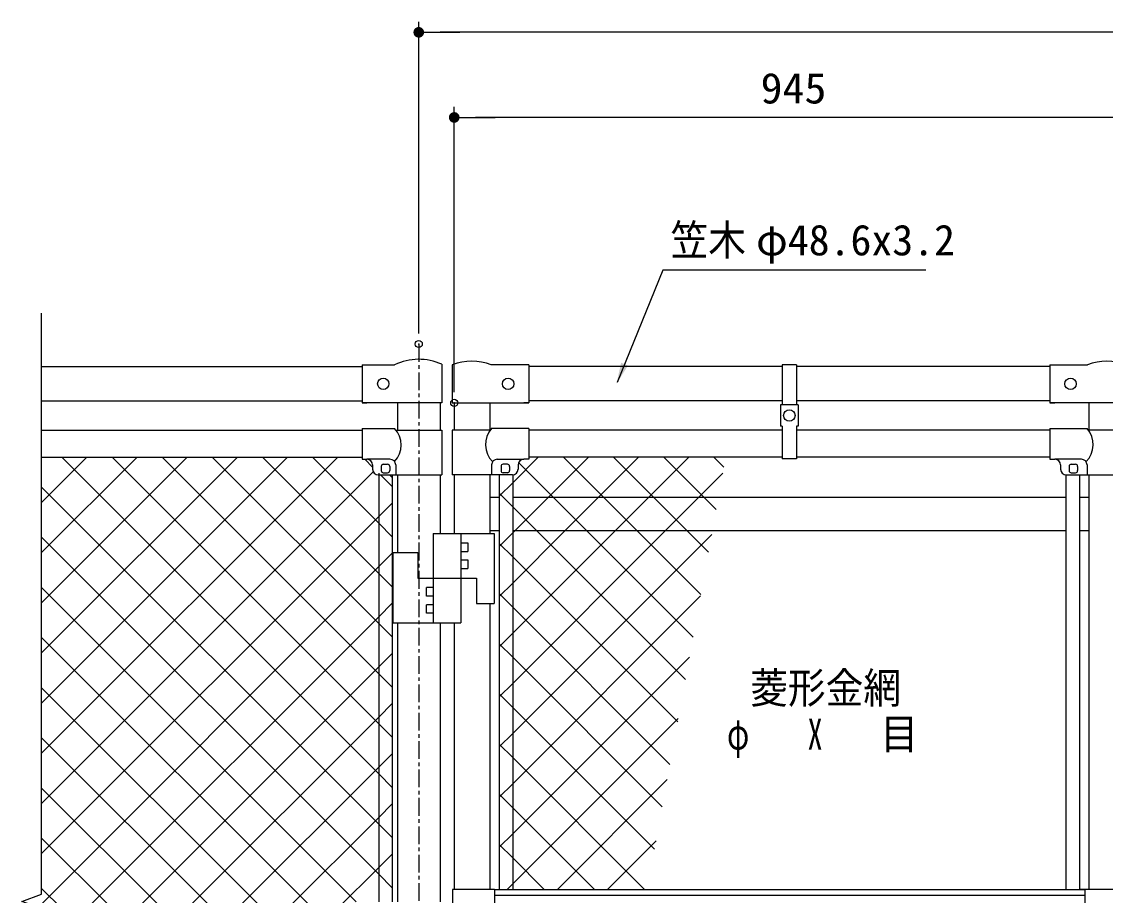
# Model space of a CAD drawing. Units: millimetres, scale not verified. Extents: x -4455 to 4455, y -3150 to 3150.
# Drawn here: x -110 to 1418, y 290 to 1522 of the extents above; entities that cross this region are included whole.
import ezdxf
from ezdxf.enums import TextEntityAlignment as Align

# ---------------------------------------------------------------- set-up
doc = ezdxf.new("R2010")
doc.units = ezdxf.units.MM
doc.header["$LTSCALE"] = 20
doc.header["$PDMODE"] = 32
doc.header["$PDSIZE"] = 10
doc.linetypes.add('USER1', pattern=[2, 1.25, -0.25, 0.25, -0.25])
doc.linetypes.add('USER3', pattern=[1.125, 0.75, -0.125, 0.125, -0.125])
for name, color, linetype, lineweight in [('0-0_6文字', 3, 'Continuous', 25), ('0-1_8部品', 7, 'Continuous', 25), ('0-3_1部材', 7, 'Continuous', 25), ('0-4_中心線', 1, 'USER3', 25), ('0-5_5寸法', 1, 'Continuous', 25), ('0-6_SUNPOU', 1, 'Continuous', 25), ('0-8_2網', 4, 'Continuous', 25)]:
    doc.layers.add(name, color=color, linetype=linetype, lineweight=lineweight)
doc.layers.add('0-7_DEFPOINTS', color=7, linetype='Continuous')
doc.styles.add('ＭＳ ゴシック', font='')
doc.styles.get('ＭＳ ゴシック').set_extended_font_data('MS Gothic')

# ---------------------------------------------------------------- blocks, each defined once
blk = doc.blocks.new('M1')
at = {"layer": '0-6_SUNPOU'}
blk.add_line((-5, 0), (-38.58, 0), dxfattribs=at)
for points in [[(0, 0), (-5, 0), (-4.96, 0.63)], [(0, 0), (-4.96, -0.63), (-5, 0)], [(0, 0), (-4.96, 0.63), (-4.84, 1.24)], [(0, 0), (-4.84, -1.24), (-4.96, -0.63)], [(0, 0), (-4.84, 1.24), (-4.65, 1.84)], [(0, 0), (-4.65, -1.84), (-4.84, -1.24)], [(0, 0), (-4.65, 1.84), (-4.38, 2.41)], [(0, 0), (-4.38, -2.41), (-4.65, -1.84)], [(0, 0), (-4.38, 2.41), (-4.05, 2.94)], [(0, 0), (-4.05, -2.94), (-4.38, -2.41)], [(0, 0), (-4.05, 2.94), (-3.64, 3.42)], [(0, 0), (-3.64, -3.42), (-4.05, -2.94)], [(0, 0), (-3.64, 3.42), (-3.19, 3.85)], [(0, 0), (-3.19, -3.85), (-3.64, -3.42)], [(0, 0), (-3.19, 3.85), (-2.68, 4.22)], [(0, 0), (-2.68, -4.22), (-3.19, -3.85)], [(0, 0), (-2.68, 4.22), (-2.13, 4.52)], [(0, 0), (-2.13, -4.52), (-2.68, -4.22)], [(0, 0), (-2.13, 4.52), (-1.55, 4.76)], [(0, 0), (-1.55, -4.76), (-2.13, -4.52)], [(0, 0), (-1.55, 4.76), (-0.94, 4.91)], [(0, 0), (-0.94, -4.91), (-1.55, -4.76)], [(0, 0), (-0.94, 4.91), (-0.31, 4.99)], [(0, 0), (-0.31, -4.99), (-0.94, -4.91)], [(0, 0), (-0.31, 4.99), (0.31, 4.99)], [(0, 0), (0.31, -4.99), (-0.31, -4.99)], [(0, 0), (0.31, 4.99), (0.94, 4.91)], [(0, 0), (0.94, 4.91), (1.55, 4.76)], [(0, 0), (1.55, 4.76), (2.13, 4.52)], [(0, 0), (2.13, 4.52), (2.68, 4.22)], [(0, 0), (2.68, 4.22), (3.19, 3.85)], [(0, 0), (3.19, 3.85), (3.64, 3.42)], [(0, 0), (3.64, 3.42), (4.05, 2.94)], [(0, 0), (4.05, 2.94), (4.38, 2.41)], [(0, 0), (4.38, 2.41), (4.65, 1.84)], [(0, 0), (4.65, 1.84), (4.84, 1.24)], [(0, 0), (4.84, 1.24), (4.96, 0.63)], [(0, 0), (4.96, 0.63), (5, 0)], [(0, 0), (0.94, -4.91), (0.31, -4.99)], [(0, 0), (1.55, -4.76), (0.94, -4.91)], [(0, 0), (2.13, -4.52), (1.55, -4.76)], [(0, 0), (2.68, -4.22), (2.13, -4.52)], [(0, 0), (3.19, -3.85), (2.68, -4.22)], [(0, 0), (3.64, -3.42), (3.19, -3.85)], [(0, 0), (4.05, -2.94), (3.64, -3.42)], [(0, 0), (4.38, -2.41), (4.05, -2.94)], [(0, 0), (4.65, -1.84), (4.38, -2.41)], [(0, 0), (4.84, -1.24), (4.65, -1.84)], [(0, 0), (4.96, -0.63), (4.84, -1.24)], [(0, 0), (5, 0), (4.96, -0.63)]]:
    blk.add_solid(points, dxfattribs=at)

msp = doc.modelspace()

# ---------------------------------------------------------------- linework, layer by layer
at = {"layer": '0-0_6文字', "color": 4}
msp.add_lwpolyline([(1165.26, 1171.35), (794.63, 1171.35), (729.78, 1013.11)], dxfattribs=at)
msp.add_solid([(729.02, 1011.26), (735.58, 1040.99), (745.22, 1037.04)], dxfattribs=at)
at = {"layer": '0-1_8部品'}
for p, q in [((370.26, 948.33), (416.29, 948.33)), ((370.26, 948.33), (370.26, 904.98)), ((605.26, 948.33), (552.52, 948.33)), ((605.26, 948.33), (605.26, 904.98)), ((1340.26, 948.33), (1393, 948.33)), ((1340.26, 948.33), (1340.26, 904.98)), ((418.31, 945.98), (482.81, 945.98)), ((482.81, 945.98), (482.81, 882.98)), ((551.04, 945.98), (497.56, 945.98)), ((497.56, 945.98), (497.56, 882.98)), ((1447.96, 945.98), (1394.48, 945.98)), ((370.26, 904.98), (377.26, 904.98)), ((409.71, 904.98), (377.26, 904.98)), ((560.96, 904.98), (598.26, 904.98)), ((605.26, 904.98), (598.26, 904.98)), ((1340.26, 904.98), (1347.26, 904.98)), ((1384.56, 904.98), (1347.26, 904.98)), ((385.26, 896.98), (385.26, 890.98)), ((397.26, 894.98), (397.26, 888.98)), ((400.26, 897.98), (406.26, 897.98)), ((409.26, 894.98), (409.26, 888.98)), ((417.71, 896.98), (417.71, 882.98)), ((552.96, 896.98), (552.96, 882.98)), ((566.26, 894.98), (566.26, 888.98)), ((575.26, 897.98), (569.26, 897.98)), ((578.26, 894.98), (578.26, 888.98)), ((590.26, 896.98), (590.26, 890.98)), ((1355.26, 896.98), (1355.26, 890.98)), ((1367.26, 894.98), (1367.26, 888.98)), ((1370.26, 897.98), (1376.26, 897.98)), ((1379.26, 894.98), (1379.26, 888.98)), ((1392.56, 896.98), (1392.56, 882.98)), ((393.26, 882.98), (482.81, 882.98)), ((400.26, 885.98), (406.26, 885.98)), ((412.76, 879.31), (409.1, 882.98)), ((582.26, 882.98), (497.56, 882.98)), ((575.26, 885.98), (569.26, 885.98)), ((1363.26, 882.98), (1447.96, 882.98)), ((1370.26, 885.98), (1376.26, 885.98)), ((470.76, 800.48), (556.76, 800.48)), ((470.76, 800.48), (470.76, 674.48)), ((509.76, 800.48), (509.76, 674.48)), ((556.76, 800.48), (556.76, 701.48)), ((509.76, 786.98), (519.26, 786.98)), ((519.26, 786.98), (519.26, 774.98)), ((413.76, 773.48), (413.76, 674.48)), ((413.76, 773.48), (448.76, 773.48)), ((448.76, 773.48), (448.76, 737.48)), ((509.76, 774.98), (519.26, 774.98)), ((509.76, 762.98), (519.26, 762.98)), ((509.76, 750.98), (519.26, 750.98)), ((519.26, 762.98), (519.26, 750.98)), ((448.76, 737.48), (531.76, 737.48)), ((531.76, 737.48), (531.76, 701.48)), ((470.76, 723.98), (461.26, 723.98)), ((461.26, 711.98), (461.26, 723.98)), ((470.76, 711.98), (461.26, 711.98)), ((470.76, 699.98), (461.26, 699.98)), ((461.26, 687.98), (461.26, 699.98)), ((470.76, 687.98), (461.26, 687.98)), ((531.76, 701.48), (556.76, 701.48)), ((413.76, 674.48), (509.76, 674.48)), ((1447.51, 298.48), (1383.21, 298.48)), ((1389.41, 298.48), (1389.41, 277.48))]:
    msp.add_line(p, q, dxfattribs=at)
for centre, radius, start, end in [((391.67, 925.08), 33.86, 316.34265, 43.35894), ((578.22, 925.78), 33.86, 138.24888, 225.44442), ((1367.3, 925.78), 33.86, 314.55558, 41.75112), ((377.26, 896.98), 8, 0, 90), ((409.71, 896.98), 8, 0, 90), ((560.96, 896.98), 8, 90, 180), ((598.26, 896.98), 8, 90, 180), ((1347.26, 896.98), 8, 0, 90), ((1384.56, 896.98), 8, 0, 90), ((393.26, 890.98), 8, 180, 270), ((400.26, 894.98), 3, 90, 180), ((400.26, 888.98), 3, 180, 270), ((406.26, 894.98), 3, 0, 90), ((406.26, 888.98), 3, 270, 0), ((569.26, 894.98), 3, 90, 180), ((569.26, 888.98), 3, 180, 270), ((575.26, 894.98), 3, 0, 90), ((575.26, 888.98), 3, 270, 0), ((582.26, 890.98), 8, 270, 0), ((1363.26, 890.98), 8, 180, 270), ((1370.26, 894.98), 3, 90, 180), ((1370.26, 888.98), 3, 180, 270), ((1376.26, 894.98), 3, 0, 90), ((1376.26, 888.98), 3, 270, 0)]:
    msp.add_arc(centre, radius, start, end, dxfattribs=at)
at = {"layer": '0-3_1部材', "color": 4}
for p, q in [((-81.42, 326.15), (-81.42, 1110.85)), ((-81.42, 291.93), (-81.42, 326.15))]:
    msp.add_line(p, q, dxfattribs=at)
at = {"layer": '0-3_1部材'}
for p, q in [((482.81, 1038.98), (482.81, 984.48)), ((-81.42, 1035.98), (370.26, 1035.98)), ((370.26, 1038.33), (370.26, 984.48)), ((370.26, 1038.33), (416.29, 1038.33)), ((497.56, 1038.17), (497.56, 984.48)), ((605.26, 1038.33), (552.52, 1038.33)), ((605.26, 1038.33), (605.26, 984.48)), ((962.76, 1035.98), (605.26, 1035.98)), ((962.76, 1038.33), (962.76, 981.67)), ((982.76, 1038.33), (962.76, 1038.33)), ((982.76, 1038.33), (982.76, 981.67)), ((1340.26, 1035.98), (982.76, 1035.98)), ((1340.26, 1038.33), (1393, 1038.33)), ((1340.26, 1038.33), (1340.26, 984.48)), ((-81.42, 987.38), (370.26, 987.38)), ((420.26, 984.48), (420.26, 945.98)), ((480.26, 984.48), (480.26, 945.98)), ((497.56, 984.48), (605.26, 984.48)), ((497.56, 984.48), (598.26, 984.48)), ((500.26, 984.48), (500.26, 945.98)), ((550.26, 984.48), (550.26, 945.98)), ((605.26, 984.48), (598.26, 984.48)), ((962.76, 987.38), (605.26, 987.38)), ((960.51, 981.67), (960.51, 951.67)), ((985.11, 981.67), (960.51, 981.67)), ((1340.26, 987.38), (982.76, 987.38)), ((985.11, 981.67), (985.11, 951.67)), ((1447.96, 984.48), (1340.26, 984.48)), ((1340.26, 984.48), (1347.26, 984.48)), ((1395.26, 984.48), (1395.26, 945.98)), ((962.76, 951.67), (960.51, 951.67)), ((962.76, 951.67), (962.76, 905.71)), ((982.76, 951.67), (982.76, 905.71)), ((985.11, 951.67), (982.76, 951.67)), ((-81.42, 945.98), (370.26, 945.98)), ((962.76, 945.98), (605.26, 945.98)), ((1340.26, 945.98), (982.76, 945.98)), ((-81.42, 907.98), (370.26, 907.98)), ((962.76, 907.98), (605.26, 907.98)), ((982.76, 905.71), (962.76, 905.71)), ((1340.26, 907.98), (982.76, 907.98)), ((393.76, 885.17), (393.76, 620.98)), ((393.76, 885.17), (393.76, 280.98)), ((412.76, 882.98), (412.76, 620.98)), ((412.76, 882.98), (412.76, 280.98)), ((420.26, 882.98), (420.26, 773.48)), ((420.26, 882.98), (420.26, 863.48)), ((480.26, 882.98), (480.26, 800.48)), ((500.26, 882.98), (500.26, 800.48)), ((550.26, 882.98), (550.26, 800.48)), ((563.76, 882.98), (563.76, 648.48)), ((563.76, 882.98), (563.76, 298.48)), ((582.76, 882.99), (582.76, 648.48)), ((582.76, 882.99), (582.76, 298.48)), ((1362.76, 882.99), (1362.76, 648.48)), ((1362.76, 882.99), (1362.76, 298.48)), ((1381.76, 882.98), (1381.76, 648.48)), ((1381.76, 882.98), (1381.76, 298.48)), ((1395.26, 882.98), (1395.26, 645.48)), ((1395.26, 882.98), (1395.26, 298.48)), ((563.76, 850.98), (550.26, 850.98)), ((594.43, 850.98), (582.76, 850.98)), ((1362.76, 850.98), (588.59, 850.98)), ((1331.72, 850.98), (1319.51, 850.98)), ((1395.26, 850.98), (1381.76, 850.98)), ((563.76, 803.98), (550.26, 803.98)), ((634.39, 803.98), (582.76, 803.98)), ((1310.59, 803.98), (634.39, 803.98)), ((1362.76, 803.98), (1310.59, 803.98)), ((1395.26, 803.98), (1381.76, 803.98)), ((550.26, 701.48), (550.26, 298.48)), ((420.26, 674.48), (420.26, 280.98)), ((480.26, 674.48), (480.26, 280.98)), ((500.26, 674.48), (500.26, 298.48)), ((557.08, 298.48), (497.76, 298.48)), ((497.76, 298.48), (497.76, 243.48)), ((557.08, 298.48), (1390.26, 298.48)), ((557.08, 298.48), (557.08, 243.48)), ((557.08, 290.48), (1389.41, 290.48))]:
    msp.add_line(p, q, dxfattribs=at)
msp.add_lwpolyline([(482.81, 984.48), (370.26, 984.48), (377.26, 984.48)], dxfattribs=at)
at = {"layer": '0-3_1部材', "color": 4}
msp.add_lwpolyline([(-53.23, 261.15), (-109.61, 281.67), (-81.42, 291.93)], dxfattribs=at)
at = {"layer": '0-3_1部材'}
for centre in [(400.26, 1011.4), (576.26, 1011.38), (1369.26, 1011.38), (972.76, 966.67)]:
    msp.add_circle(centre, 8, dxfattribs=at)
for centre, start, end in [((450.26, 965.9), 65.99132, 115.12834), ((525.26, 963.12), 70.07395, 110.25812), ((1420.26, 963.12), 69.74188, 109.92605)]:
    msp.add_arc(centre, 80, start, end, dxfattribs=at)
at = {"layer": '0-4_中心線', "linetype": 'USER1'}
msp.add_line((450.26, 1067.48), (450.26, -812.92), dxfattribs=at)
at = {"layer": '0-5_5寸法'}
for p, q in [((450.26, 1082.48), (450.26, 1521.9)), ((2420.26, 1506.9), (480.26, 1506.9)), ((500.26, 999.48), (500.26, 1401.9)), ((1415.26, 1386.9), (530.26, 1386.9)), ((1415.26, 1386.9), (1385.26, 1386.9))]:
    msp.add_line(p, q, dxfattribs=at)
at = {"layer": '0-7_DEFPOINTS'}
for p in [(450.26, 1506.9), (500.26, 1386.9), (450.26, 1067.48), (500.26, 984.48)]:
    msp.add_point(p, dxfattribs=at)
at = {"layer": '0-8_2網'}
for p, q in [((-81.42, 844.11), (-17.55, 907.98)), ((-81.42, 773.4), (53.16, 907.98)), ((-81.42, 702.69), (123.87, 907.98)), ((-81.42, 631.98), (194.58, 907.98)), ((-81.42, 561.27), (265.29, 907.98)), ((-81.42, 490.55), (336, 907.98)), ((393.76, 532), (17.78, 907.98)), ((393.76, 602.71), (88.49, 907.98)), ((393.76, 673.42), (159.2, 907.98)), ((393.76, 744.13), (229.91, 907.98)), ((393.76, 814.84), (300.62, 907.98)), ((385.26, 894.05), (374.33, 904.98)), ((582.76, 871.89), (618.84, 907.98)), ((711.17, 850.98), (654.17, 907.98)), ((781.88, 850.98), (724.88, 907.98)), ((880.48, 893.8), (866.3, 907.98)), ((-81.42, 419.84), (386.13, 887.4)), ((412.76, 866.55), (396.33, 882.98)), ((563.76, 852.89), (582.76, 871.89)), ((393.76, 390.57), (-81.42, 865.76)), ((582.76, 837.97), (563.76, 856.97)), ((393.76, 824.31), (412.76, 843.32)), ((758.17, 803.98), (711.17, 850.98)), ((828.88, 803.98), (781.88, 850.98)), ((-81.42, 349.13), (393.76, 824.31)), ((412.76, 795.84), (393.76, 814.84)), ((393.76, 319.86), (-81.42, 795.05)), ((563.76, 782.18), (582.76, 801.18)), ((847.91, 714.24), (758.17, 803.98)), ((858.77, 774.1), (828.88, 803.98)), ((582.76, 767.26), (563.76, 786.26)), ((393.76, 753.6), (412.76, 772.61)), ((815.34, 534.68), (582.76, 767.26)), ((-86.57, 273.28), (393.76, 753.6)), ((412.76, 725.13), (393.76, 744.13)), ((361.93, 280.98), (-81.42, 724.33)), ((563.76, 711.47), (582.76, 730.47)), ((582.76, 696.55), (563.76, 715.55)), ((393.76, 682.89), (412.76, 701.89)), ((804.48, 474.83), (582.76, 696.55)), ((412.76, 654.42), (393.76, 673.42)), ((563.76, 640.76), (582.76, 659.76)), ((301.22, 270.98), (-81.42, 653.62)), ((582.76, 625.84), (563.76, 644.84)), ((793.62, 414.98), (582.76, 625.84)), ((412.76, 583.71), (393.76, 602.71)), ((230.51, 270.98), (-81.42, 582.91)), ((582.76, 555.13), (563.76, 574.13)), ((782.76, 355.12), (582.76, 555.13)), ((412.76, 512.99), (393.76, 532)), ((159.8, 270.98), (-81.42, 512.2)), ((645.74, 298.48), (800.57, 453.31)), ((582.76, 413.71), (563.76, 432.71)), ((697.99, 298.48), (582.76, 413.71)), ((412.76, 371.57), (393.76, 390.57)), ((716.45, 298.48), (784.9, 366.93)), ((582.76, 343), (563.76, 362)), ((627.28, 298.48), (582.76, 343)), ((412.76, 300.86), (393.76, 319.86))]:
    msp.add_line(p, q, dxfattribs=at)
for points in [[(412.76, 442.28), (393.76, 461.28), (-52.93, 907.98)], [(582.76, 801.18), (585.56, 803.98), (632.56, 850.98), (689.56, 907.98)], [(582.76, 730.47), (656.27, 803.98), (703.27, 850.98), (760.27, 907.98)], [(582.76, 659.76), (726.98, 803.98), (773.98, 850.98), (830.98, 907.98)], [(869.62, 833.95), (852.59, 850.98), (795.59, 907.98)], [(837.05, 654.39), (687.46, 803.98), (640.46, 850.98), (591.05, 900.39)], [(563.76, 570.05), (582.76, 589.05), (797.69, 803.98), (844.69, 850.98), (878.92, 885.21)], [(826.19, 594.54), (616.75, 803.98), (582.76, 837.97)], [(563.76, 499.34), (582.76, 518.34), (863.25, 798.83)], [(563.76, 428.63), (582.76, 447.63), (847.58, 712.45)], [(-81.42, 207.71), (-18.16, 270.98), (393.76, 682.89)], [(-81.42, 137), (52.56, 270.98), (393.76, 612.18), (412.76, 631.18)], [(563.76, 357.92), (582.76, 376.92), (831.91, 626.07)], [(-81.42, 66.29), (123.27, 270.98), (393.76, 541.47), (412.76, 560.47)], [(575.03, 298.48), (582.76, 306.21), (816.24, 539.69)], [(-81.42, -4.42), (193.98, 270.98), (393.76, 470.76), (412.76, 489.76)], [(768.7, 298.48), (582.76, 484.42), (563.76, 503.42)], [(412.76, -52.69), (393.76, -33.69), (89.09, 270.98), (-81.42, 441.49)], [(-81.42, -75.13), (264.69, 270.98), (393.76, 400.05), (412.76, 419.05)], [(412.76, -123.4), (393.76, -104.4), (18.38, 270.98), (-81.42, 370.78)], [(-81.42, -145.84), (335.4, 270.98), (393.76, 329.34), (412.76, 348.34)], [(412.76, -194.11), (393.76, -175.11), (-52.33, 270.98), (-81.42, 300.07)]]:
    msp.add_lwpolyline(points, dxfattribs=at)

# ---------------------------------------------------------------- block references
at = {"layer": '0-5_5寸法', "xscale": 1.5, "yscale": 1.5, "rotation": 180}
for p in [(450.26, 1506.9), (500.26, 1386.9)]:
    msp.add_blockref('M1', p, dxfattribs=at)
at = {"layer": '0-5_5寸法', "xscale": 1.5, "yscale": 1.5}
msp.add_blockref('M1', (1445.26, 1386.9), dxfattribs=at)
msp.add_blockref('M1', (1445.26, 1386.9), dxfattribs=at)

# ---------------------------------------------------------------- texts
at = {"layer": '0-0_6文字', "style": 'ＭＳ ゴシック'}
for s, width, p in [('笠木', 0.9, (805.3, 1179.45)), ('菱形金網', 0.9, (917.64, 547.94)), ('φ    X', 0.7, (884.89, 482.82)), ('目', 0.9, (1101.27, 483.2))]:
    msp.add_text(s, height=43.3, dxfattribs=dict(at, width=width)).set_placement(p, align=Align.BOTTOM_LEFT)
msp.add_text('φ48.6x3.2', height=43.3, dxfattribs=at).set_placement((925.85, 1179.48), align=Align.BOTTOM_LEFT)
at = {"layer": '0-5_5寸法', "color": 3, "style": 'ＭＳ ゴシック', "width": 1.05}
msp.add_text('945', height=43.26, dxfattribs=at).set_placement((932.26, 1393.58), align=Align.BOTTOM_LEFT)

doc.saveas('drawing.dxf')
